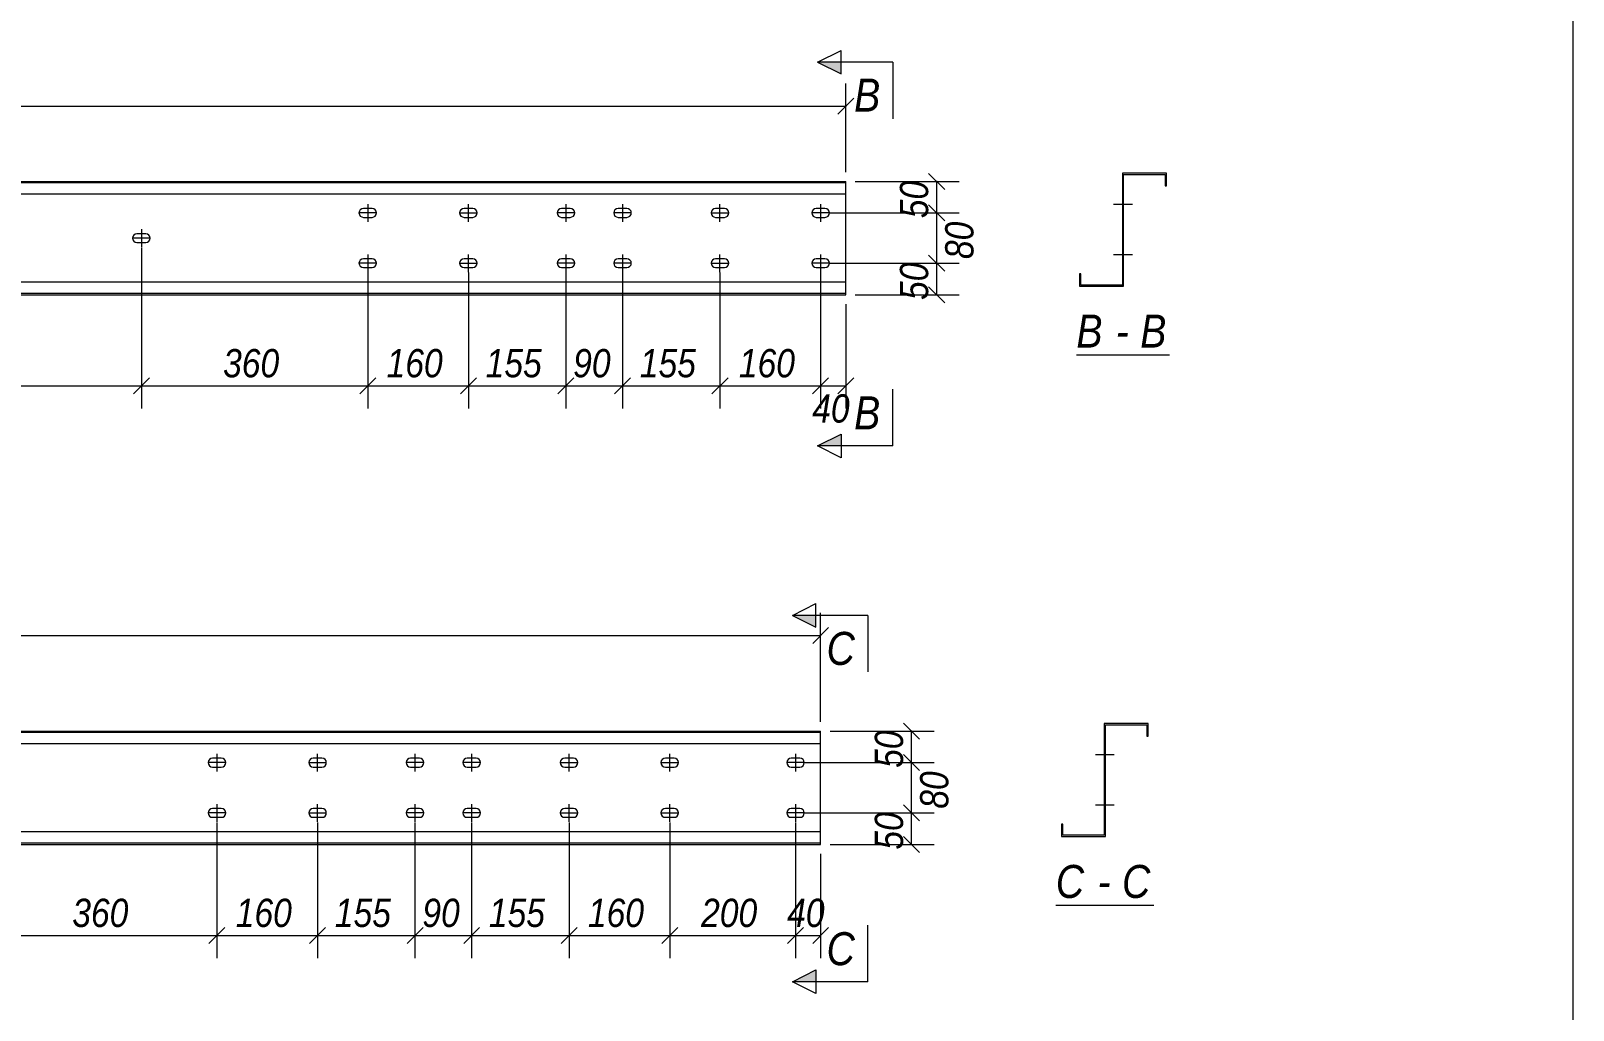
# Model space of a CAD drawing. Extents: x 857 to 4439, y -1249 to 4637.
# Drawn here: x 1879.3 to 2042.8, y 4430.9 to 4534.7 of the extents above; entities that cross this region are included whole.
import ezdxf

# ---------------------------------------------------------------- set-up
doc = ezdxf.new("R2010")
doc.units = 0
doc.header["$LTSCALE"] = 1000
doc.header["$MEASUREMENT"] = 0
doc.linetypes.add('XKITLINE00', pattern=[0])
doc.linetypes.add('XKITLINE02', pattern=[4, 2, -2])
for name, color, linetype, lineweight in [('Bolt', 7, 'Continuous', 0), ('DrawingSheet', 5, 'Continuous', 0), ('OtherObjectType', 1, 'Continuous', 0), ('Part', 2, 'Continuous', 0), ('Section', 6, 'Continuous', 0), ('Z-DIMENSIONS', 1, 'Continuous', 0)]:
    doc.layers.add(name, color=color, linetype=linetype, lineweight=lineweight)
doc.styles.add('Arial Italic', font='ariali.ttf')

# ---------------------------------------------------------------- blocks, each defined once
blk = doc.blocks.new('屋面檩条A区二')
at = {"layer": 'Section'}
for points in [[(511.39, 307.92), (508.89, 309.17), (511.39, 309.17)], [(511.39, 268.48), (508.89, 268.48), (511.39, 269.73)], [(508.73, 249.26), (506.23, 250.51), (508.73, 250.51)], [(508.73, 211.67), (506.23, 211.67), (508.73, 212.92)]]:
    blk.add_hatch(color=1, dxfattribs=at).paths.add_polyline_path(points, flags=17)
at = {"layer": 'Bolt', "color": 3, "linetype": 'XKITLINE00', "lineweight": 0}
for p, q in [((541.35, 294.53), (541.22, 294.53)), ((460.33, 293.36), (460.29, 293.18)), ((460.29, 293.18), (460.29, 293.18)), ((460.29, 293.18), (460.33, 293)), ((462.16, 293.18), (460.29, 293.18)), ((460.43, 293.51), (460.33, 293.36)), ((460.33, 293), (460.43, 292.85)), ((460.58, 293.61), (460.43, 293.51)), ((460.43, 292.85), (460.58, 292.75)), ((460.76, 293.65), (460.58, 293.61)), ((460.58, 292.75), (460.76, 292.71)), ((461.69, 293.65), (460.76, 293.65)), ((460.76, 292.71), (461.69, 292.71)), ((461.23, 294.11), (461.23, 292.25)), ((461.87, 293.61), (461.69, 293.65)), ((461.69, 292.71), (461.87, 292.75)), ((462.02, 293.51), (461.87, 293.61)), ((461.87, 292.75), (462.02, 292.85)), ((462.13, 293.36), (462.02, 293.51)), ((462.02, 292.85), (462.13, 293)), ((462.16, 293.18), (462.13, 293.36)), ((462.13, 293), (462.16, 293.18)), ((462.16, 293.18), (462.16, 293.18)), ((471, 293.36), (470.96, 293.18)), ((470.96, 293.18), (470.96, 293.18)), ((470.96, 293.18), (471, 293)), ((470.96, 293.18), (472.83, 293.18)), ((471.1, 293.51), (471, 293.36)), ((471, 293), (471.1, 292.85)), ((471.25, 293.61), (471.1, 293.51)), ((471.1, 292.85), (471.25, 292.75)), ((471.43, 293.65), (471.25, 293.61)), ((471.25, 292.75), (471.43, 292.71)), ((472.36, 293.65), (471.43, 293.65)), ((471.43, 292.71), (472.36, 292.71)), ((471.89, 292.25), (471.89, 294.11)), ((472.54, 293.61), (472.36, 293.65)), ((472.36, 292.71), (472.54, 292.75)), ((472.69, 293.51), (472.54, 293.61)), ((472.54, 292.75), (472.69, 292.85)), ((472.79, 293.36), (472.69, 293.51)), ((472.69, 292.85), (472.79, 293)), ((472.83, 293.18), (472.79, 293.36)), ((472.79, 293), (472.83, 293.18)), ((472.83, 293.18), (472.83, 293.18)), ((481.33, 293.36), (481.29, 293.18)), ((481.29, 293.18), (481.29, 293.18)), ((481.29, 293.18), (481.33, 293)), ((483.16, 293.18), (481.29, 293.18)), ((481.43, 293.51), (481.33, 293.36)), ((481.33, 293), (481.43, 292.85)), ((481.58, 293.61), (481.43, 293.51)), ((481.43, 292.85), (481.58, 292.75)), ((481.76, 293.65), (481.58, 293.61)), ((481.58, 292.75), (481.76, 292.71)), ((482.69, 293.65), (481.76, 293.65)), ((481.76, 292.71), (482.69, 292.71)), ((482.23, 294.11), (482.23, 292.25)), ((482.87, 293.61), (482.69, 293.65)), ((482.69, 292.71), (482.87, 292.75)), ((483.02, 293.51), (482.87, 293.61)), ((482.87, 292.75), (483.02, 292.85)), ((483.13, 293.36), (483.02, 293.51)), ((483.02, 292.85), (483.13, 293)), ((483.16, 293.18), (483.13, 293.36)), ((483.13, 293), (483.16, 293.18)), ((483.16, 293.18), (483.16, 293.18)), ((487.33, 293.36), (487.29, 293.18)), ((487.29, 293.18), (487.29, 293.18)), ((487.29, 293.18), (487.33, 293)), ((489.16, 293.18), (487.29, 293.18)), ((487.43, 293.51), (487.33, 293.36)), ((487.33, 293), (487.43, 292.85)), ((487.58, 293.61), (487.43, 293.51)), ((487.43, 292.85), (487.58, 292.75)), ((487.76, 293.65), (487.58, 293.61)), ((487.58, 292.75), (487.76, 292.71)), ((488.69, 293.65), (487.76, 293.65)), ((487.76, 292.71), (488.69, 292.71)), ((488.23, 294.11), (488.23, 292.25)), ((488.87, 293.61), (488.69, 293.65)), ((488.69, 292.71), (488.87, 292.75)), ((489.02, 293.51), (488.87, 293.61)), ((488.87, 292.75), (489.02, 292.85)), ((489.13, 293.36), (489.02, 293.51)), ((489.02, 292.85), (489.13, 293)), ((489.16, 293.18), (489.13, 293.36)), ((489.13, 293), (489.16, 293.18)), ((489.16, 293.18), (489.16, 293.18)), ((497.66, 293.36), (497.63, 293.18)), ((497.63, 293.18), (497.63, 293.18)), ((497.63, 293.18), (497.66, 293)), ((497.63, 293.18), (499.49, 293.18)), ((497.76, 293.51), (497.66, 293.36)), ((497.66, 293), (497.76, 292.85)), ((497.92, 293.61), (497.76, 293.51)), ((497.76, 292.85), (497.92, 292.75)), ((498.09, 293.65), (497.92, 293.61)), ((497.92, 292.75), (498.09, 292.71)), ((499.03, 293.65), (498.09, 293.65)), ((498.09, 292.71), (499.03, 292.71)), ((498.56, 292.25), (498.56, 294.11)), ((499.21, 293.61), (499.03, 293.65)), ((499.03, 292.71), (499.21, 292.75)), ((499.36, 293.51), (499.21, 293.61)), ((499.21, 292.75), (499.36, 292.85)), ((499.46, 293.36), (499.36, 293.51)), ((499.36, 292.85), (499.46, 293)), ((499.49, 293.18), (499.46, 293.36)), ((499.46, 293), (499.49, 293.18)), ((499.49, 293.18), (499.49, 293.18)), ((508.33, 293.36), (508.29, 293.18)), ((508.29, 293.18), (508.29, 293.18)), ((508.29, 293.18), (508.33, 293)), ((510.16, 293.18), (508.29, 293.18)), ((508.43, 293.51), (508.33, 293.36)), ((508.33, 293), (508.43, 292.85)), ((508.58, 293.61), (508.43, 293.51)), ((508.43, 292.85), (508.58, 292.75)), ((508.76, 293.65), (508.58, 293.61)), ((508.58, 292.75), (508.76, 292.71)), ((509.69, 293.65), (508.76, 293.65)), ((508.76, 292.71), (509.69, 292.71)), ((509.23, 294.11), (509.23, 292.25)), ((509.87, 293.61), (509.69, 293.65)), ((509.69, 292.71), (509.87, 292.75)), ((510.02, 293.51), (509.87, 293.61)), ((509.87, 292.75), (510.02, 292.85)), ((510.13, 293.36), (510.02, 293.51)), ((510.02, 292.85), (510.13, 293)), ((510.16, 293.18), (510.13, 293.36)), ((510.13, 293), (510.16, 293.18)), ((510.16, 293.18), (510.16, 293.18)), ((542.28, 294.06), (540.28, 294.06)), ((541.35, 293.6), (541.22, 293.6)), ((437.23, 291.45), (437.23, 289.58)), ((436.33, 290.69), (436.29, 290.51)), ((436.29, 290.51), (436.29, 290.51)), ((436.29, 290.51), (436.33, 290.33)), ((438.16, 290.51), (436.29, 290.51)), ((436.43, 290.84), (436.33, 290.69)), ((436.33, 290.33), (436.43, 290.18)), ((436.58, 290.94), (436.43, 290.84)), ((436.43, 290.18), (436.58, 290.08)), ((436.76, 290.98), (436.58, 290.94)), ((436.58, 290.08), (436.76, 290.05)), ((437.69, 290.98), (436.76, 290.98)), ((436.76, 290.05), (437.69, 290.05)), ((437.87, 290.94), (437.69, 290.98)), ((437.69, 290.05), (437.87, 290.08)), ((438.02, 290.84), (437.87, 290.94)), ((437.87, 290.08), (438.02, 290.18)), ((438.13, 290.69), (438.02, 290.84)), ((438.02, 290.18), (438.13, 290.33)), ((438.16, 290.51), (438.13, 290.69)), ((438.13, 290.33), (438.16, 290.51)), ((438.16, 290.51), (438.16, 290.51)), ((460.33, 288.03), (460.29, 287.85)), ((460.29, 287.85), (460.29, 287.85)), ((460.29, 287.85), (460.33, 287.67)), ((462.16, 287.85), (460.29, 287.85)), ((460.43, 288.18), (460.33, 288.03)), ((460.58, 288.28), (460.43, 288.18)), ((460.76, 288.31), (460.58, 288.28)), ((461.69, 288.31), (460.76, 288.31)), ((461.23, 288.78), (461.23, 286.91)), ((461.87, 288.28), (461.69, 288.31)), ((462.02, 288.18), (461.87, 288.28)), ((462.13, 288.03), (462.02, 288.18)), ((462.16, 287.85), (462.13, 288.03)), ((462.13, 287.67), (462.16, 287.85)), ((462.16, 287.85), (462.16, 287.85)), ((471, 288.03), (470.96, 287.85)), ((470.96, 287.85), (470.96, 287.85)), ((470.96, 287.85), (471, 287.67)), ((470.96, 287.85), (472.83, 287.85)), ((471.1, 288.18), (471, 288.03)), ((471.25, 288.28), (471.1, 288.18)), ((471.43, 288.31), (471.25, 288.28)), ((472.36, 288.31), (471.43, 288.31)), ((471.89, 286.91), (471.89, 288.78)), ((472.54, 288.28), (472.36, 288.31)), ((472.69, 288.18), (472.54, 288.28)), ((472.79, 288.03), (472.69, 288.18)), ((472.83, 287.85), (472.79, 288.03)), ((472.79, 287.67), (472.83, 287.85)), ((472.83, 287.85), (472.83, 287.85)), ((481.33, 288.02), (481.29, 287.85)), ((481.29, 287.85), (481.29, 287.85)), ((481.29, 287.85), (481.33, 287.67)), ((483.16, 287.85), (481.29, 287.85)), ((481.43, 288.18), (481.33, 288.02)), ((481.58, 288.28), (481.43, 288.18)), ((481.76, 288.31), (481.58, 288.28)), ((482.69, 288.31), (481.76, 288.31)), ((482.23, 288.78), (482.23, 286.91)), ((482.87, 288.28), (482.69, 288.31)), ((483.02, 288.18), (482.87, 288.28)), ((483.13, 288.02), (483.02, 288.18)), ((483.16, 287.85), (483.13, 288.02)), ((483.13, 287.67), (483.16, 287.85)), ((483.16, 287.85), (483.16, 287.85)), ((487.33, 288.02), (487.29, 287.85)), ((487.29, 287.85), (487.29, 287.85)), ((487.29, 287.85), (487.33, 287.67)), ((489.16, 287.85), (487.29, 287.85)), ((487.43, 288.18), (487.33, 288.02)), ((487.58, 288.28), (487.43, 288.18)), ((487.76, 288.31), (487.58, 288.28)), ((488.69, 288.31), (487.76, 288.31)), ((488.23, 288.78), (488.23, 286.91)), ((488.87, 288.28), (488.69, 288.31)), ((489.02, 288.18), (488.87, 288.28)), ((489.13, 288.02), (489.02, 288.18)), ((489.16, 287.85), (489.13, 288.02)), ((489.13, 287.67), (489.16, 287.85)), ((489.16, 287.85), (489.16, 287.85)), ((497.66, 288.03), (497.63, 287.85)), ((497.63, 287.85), (497.63, 287.85)), ((497.63, 287.85), (497.66, 287.67)), ((497.63, 287.85), (499.49, 287.85)), ((497.76, 288.18), (497.66, 288.03)), ((497.92, 288.28), (497.76, 288.18)), ((498.09, 288.31), (497.92, 288.28)), ((499.03, 288.31), (498.09, 288.31)), ((498.56, 286.91), (498.56, 288.78)), ((499.21, 288.28), (499.03, 288.31)), ((499.36, 288.18), (499.21, 288.28)), ((499.46, 288.03), (499.36, 288.18)), ((499.49, 287.85), (499.46, 288.03)), ((499.46, 287.67), (499.49, 287.85)), ((499.49, 287.85), (499.49, 287.85)), ((508.33, 288.03), (508.29, 287.85)), ((508.29, 287.85), (508.29, 287.85)), ((508.29, 287.85), (508.33, 287.67)), ((510.16, 287.85), (508.29, 287.85)), ((508.43, 288.18), (508.33, 288.03)), ((508.58, 288.28), (508.43, 288.18)), ((508.76, 288.31), (508.58, 288.28)), ((509.69, 288.31), (508.76, 288.31)), ((509.23, 288.78), (509.23, 286.91)), ((509.87, 288.28), (509.69, 288.31)), ((510.02, 288.18), (509.87, 288.28)), ((510.13, 288.03), (510.02, 288.18)), ((510.16, 287.85), (510.13, 288.03)), ((510.13, 287.67), (510.16, 287.85)), ((510.16, 287.85), (510.16, 287.85)), ((542.28, 288.73), (540.28, 288.73)), ((541.35, 289.2), (541.22, 289.2)), ((541.35, 288.26), (541.22, 288.26)), ((460.33, 287.67), (460.43, 287.52)), ((460.43, 287.52), (460.58, 287.42)), ((460.58, 287.42), (460.76, 287.38)), ((460.76, 287.38), (461.69, 287.38)), ((461.69, 287.38), (461.87, 287.42)), ((461.87, 287.42), (462.02, 287.52)), ((462.02, 287.52), (462.13, 287.67)), ((471, 287.67), (471.1, 287.52)), ((471.1, 287.52), (471.25, 287.42)), ((471.25, 287.42), (471.43, 287.38)), ((471.43, 287.38), (472.36, 287.38)), ((472.36, 287.38), (472.54, 287.42)), ((472.54, 287.42), (472.69, 287.52)), ((472.69, 287.52), (472.79, 287.67)), ((481.33, 287.67), (481.43, 287.52)), ((481.43, 287.52), (481.58, 287.42)), ((481.58, 287.42), (481.76, 287.38)), ((481.76, 287.38), (482.69, 287.38)), ((482.69, 287.38), (482.87, 287.42)), ((482.87, 287.42), (483.02, 287.52)), ((483.02, 287.52), (483.13, 287.67)), ((487.33, 287.67), (487.43, 287.52)), ((487.43, 287.52), (487.58, 287.42)), ((487.58, 287.42), (487.76, 287.38)), ((487.76, 287.38), (488.69, 287.38)), ((488.69, 287.38), (488.87, 287.42)), ((488.87, 287.42), (489.02, 287.52)), ((489.02, 287.52), (489.13, 287.67)), ((497.66, 287.67), (497.76, 287.52)), ((497.76, 287.52), (497.92, 287.42)), ((497.92, 287.42), (498.09, 287.38)), ((498.09, 287.38), (499.03, 287.38)), ((499.03, 287.38), (499.21, 287.42)), ((499.21, 287.42), (499.36, 287.52)), ((499.36, 287.52), (499.46, 287.67)), ((508.33, 287.67), (508.43, 287.52)), ((508.43, 287.52), (508.58, 287.42)), ((508.58, 287.42), (508.76, 287.38)), ((508.76, 287.38), (509.69, 287.38)), ((509.69, 287.38), (509.87, 287.42)), ((509.87, 287.42), (510.02, 287.52)), ((510.02, 287.52), (510.13, 287.67)), ((445.23, 235.83), (445.23, 233.96)), ((455.9, 233.96), (455.9, 235.83)), ((466.23, 235.83), (466.23, 233.96)), ((472.23, 235.83), (472.23, 233.96)), ((482.57, 233.96), (482.57, 235.83)), ((493.23, 233.96), (493.23, 235.83)), ((506.57, 235.83), (506.57, 233.96)), ((540.35, 235.72), (538.35, 235.72)), ((539.42, 236.19), (539.29, 236.19)), ((444.34, 235.08), (444.3, 234.9)), ((444.3, 234.9), (444.3, 234.9)), ((444.3, 234.9), (444.34, 234.72)), ((446.17, 234.9), (444.3, 234.9)), ((444.44, 235.23), (444.34, 235.08)), ((444.34, 234.72), (444.44, 234.57)), ((444.59, 235.33), (444.44, 235.23)), ((444.44, 234.57), (444.59, 234.47)), ((444.77, 235.36), (444.59, 235.33)), ((444.59, 234.47), (444.77, 234.43)), ((445.7, 235.36), (444.77, 235.36)), ((444.77, 234.43), (445.7, 234.43)), ((445.88, 235.33), (445.7, 235.36)), ((445.7, 234.43), (445.88, 234.47)), ((446.03, 235.23), (445.88, 235.33)), ((445.88, 234.47), (446.03, 234.57)), ((446.13, 235.08), (446.03, 235.23)), ((446.03, 234.57), (446.13, 234.72)), ((446.17, 234.9), (446.13, 235.08)), ((446.13, 234.72), (446.17, 234.9)), ((446.17, 234.9), (446.17, 234.9)), ((455, 235.08), (454.97, 234.9)), ((454.97, 234.9), (454.97, 234.9)), ((454.97, 234.9), (455, 234.72)), ((454.97, 234.9), (456.83, 234.9)), ((455.1, 235.23), (455, 235.08)), ((455, 234.72), (455.1, 234.57)), ((455.26, 235.33), (455.1, 235.23)), ((455.1, 234.57), (455.26, 234.47)), ((455.43, 235.36), (455.26, 235.33)), ((455.26, 234.47), (455.43, 234.43)), ((456.37, 235.36), (455.43, 235.36)), ((455.43, 234.43), (456.37, 234.43)), ((456.55, 235.33), (456.37, 235.36)), ((456.37, 234.43), (456.55, 234.47)), ((456.7, 235.23), (456.55, 235.33)), ((456.55, 234.47), (456.7, 234.57)), ((456.8, 235.08), (456.7, 235.23)), ((456.7, 234.57), (456.8, 234.72)), ((456.83, 234.9), (456.8, 235.08)), ((456.8, 234.72), (456.83, 234.9)), ((456.83, 234.9), (456.83, 234.9)), ((465.34, 235.08), (465.3, 234.9)), ((465.3, 234.9), (465.3, 234.9)), ((465.3, 234.9), (465.34, 234.72)), ((467.17, 234.9), (465.3, 234.9)), ((465.44, 235.23), (465.34, 235.08)), ((465.34, 234.72), (465.44, 234.57)), ((465.59, 235.33), (465.44, 235.23)), ((465.44, 234.57), (465.59, 234.47)), ((465.77, 235.36), (465.59, 235.33)), ((465.59, 234.47), (465.77, 234.43)), ((466.7, 235.36), (465.77, 235.36)), ((465.77, 234.43), (466.7, 234.43)), ((466.88, 235.33), (466.7, 235.36)), ((466.7, 234.43), (466.88, 234.47)), ((467.03, 235.23), (466.88, 235.33)), ((466.88, 234.47), (467.03, 234.57)), ((467.13, 235.08), (467.03, 235.23)), ((467.03, 234.57), (467.13, 234.72)), ((467.17, 234.9), (467.13, 235.08)), ((467.13, 234.72), (467.17, 234.9)), ((467.17, 234.9), (467.17, 234.9)), ((471.34, 235.08), (471.3, 234.9)), ((471.3, 234.9), (471.3, 234.9)), ((471.3, 234.9), (471.34, 234.72)), ((473.17, 234.9), (471.3, 234.9)), ((471.44, 235.23), (471.34, 235.08)), ((471.34, 234.72), (471.44, 234.57)), ((471.59, 235.33), (471.44, 235.23)), ((471.44, 234.57), (471.59, 234.47)), ((471.77, 235.36), (471.59, 235.33)), ((471.59, 234.47), (471.77, 234.43)), ((472.7, 235.36), (471.77, 235.36)), ((471.77, 234.43), (472.7, 234.43)), ((472.88, 235.33), (472.7, 235.36)), ((472.7, 234.43), (472.88, 234.47)), ((473.03, 235.23), (472.88, 235.33)), ((472.88, 234.47), (473.03, 234.57)), ((473.13, 235.08), (473.03, 235.23)), ((473.03, 234.57), (473.13, 234.72)), ((473.17, 234.9), (473.13, 235.08)), ((473.13, 234.72), (473.17, 234.9)), ((473.17, 234.9), (473.17, 234.9)), ((481.67, 235.08), (481.63, 234.9)), ((481.63, 234.9), (481.63, 234.9)), ((481.63, 234.9), (481.67, 234.72)), ((481.63, 234.9), (483.5, 234.9)), ((481.77, 235.23), (481.67, 235.08)), ((481.67, 234.72), (481.77, 234.57)), ((481.92, 235.33), (481.77, 235.23)), ((481.77, 234.57), (481.92, 234.47)), ((482.1, 235.36), (481.92, 235.33)), ((481.92, 234.47), (482.1, 234.43)), ((483.03, 235.36), (482.1, 235.36)), ((482.1, 234.43), (483.03, 234.43)), ((483.21, 235.33), (483.03, 235.36)), ((483.03, 234.43), (483.21, 234.47)), ((483.36, 235.23), (483.21, 235.33)), ((483.21, 234.47), (483.36, 234.57)), ((483.46, 235.08), (483.36, 235.23)), ((483.36, 234.57), (483.46, 234.72)), ((483.5, 234.9), (483.46, 235.08)), ((483.46, 234.72), (483.5, 234.9)), ((483.5, 234.9), (483.5, 234.9)), ((492.34, 235.08), (492.3, 234.9)), ((492.3, 234.9), (492.3, 234.9)), ((492.3, 234.9), (492.34, 234.72)), ((492.3, 234.9), (494.17, 234.9)), ((492.44, 235.23), (492.34, 235.08)), ((492.34, 234.72), (492.44, 234.57)), ((492.59, 235.33), (492.44, 235.23)), ((492.44, 234.57), (492.59, 234.47)), ((492.77, 235.36), (492.59, 235.33)), ((492.59, 234.47), (492.77, 234.43)), ((493.7, 235.36), (492.77, 235.36)), ((492.77, 234.43), (493.7, 234.43)), ((493.88, 235.33), (493.7, 235.36)), ((493.7, 234.43), (493.88, 234.47)), ((494.03, 235.23), (493.88, 235.33)), ((493.88, 234.47), (494.03, 234.57)), ((494.13, 235.08), (494.03, 235.23)), ((494.03, 234.57), (494.13, 234.72)), ((494.17, 234.9), (494.13, 235.08)), ((494.13, 234.72), (494.17, 234.9)), ((494.17, 234.9), (494.17, 234.9)), ((505.67, 235.08), (505.63, 234.9)), ((505.63, 234.9), (505.63, 234.9)), ((505.63, 234.9), (505.67, 234.72)), ((507.5, 234.9), (505.63, 234.9)), ((505.77, 235.23), (505.67, 235.08)), ((505.67, 234.72), (505.77, 234.57)), ((505.92, 235.33), (505.77, 235.23)), ((505.77, 234.57), (505.92, 234.47)), ((506.1, 235.36), (505.92, 235.33)), ((505.92, 234.47), (506.1, 234.43)), ((507.03, 235.36), (506.1, 235.36)), ((506.1, 234.43), (507.03, 234.43)), ((507.21, 235.33), (507.03, 235.36)), ((507.03, 234.43), (507.21, 234.47)), ((507.36, 235.23), (507.21, 235.33)), ((507.21, 234.47), (507.36, 234.57)), ((507.46, 235.08), (507.36, 235.23)), ((507.36, 234.57), (507.46, 234.72)), ((507.5, 234.9), (507.46, 235.08)), ((507.46, 234.72), (507.5, 234.9)), ((507.5, 234.9), (507.5, 234.9)), ((539.42, 235.25), (539.29, 235.25)), ((539.42, 230.85), (539.29, 230.85)), ((444.34, 229.74), (444.3, 229.56)), ((444.3, 229.56), (444.3, 229.56)), ((444.3, 229.56), (444.34, 229.39)), ((446.17, 229.56), (444.3, 229.56)), ((444.44, 229.89), (444.34, 229.74)), ((444.34, 229.39), (444.44, 229.23)), ((444.59, 230), (444.44, 229.89)), ((444.44, 229.23), (444.59, 229.13)), ((444.77, 230.03), (444.59, 230)), ((444.59, 229.13), (444.77, 229.1)), ((445.7, 230.03), (444.77, 230.03)), ((444.77, 229.1), (445.7, 229.1)), ((445.23, 230.5), (445.23, 228.63)), ((445.88, 230), (445.7, 230.03)), ((445.7, 229.1), (445.88, 229.13)), ((446.03, 229.89), (445.88, 230)), ((445.88, 229.13), (446.03, 229.23)), ((446.13, 229.74), (446.03, 229.89)), ((446.03, 229.23), (446.13, 229.39)), ((446.17, 229.56), (446.13, 229.74)), ((446.13, 229.39), (446.17, 229.56)), ((446.17, 229.56), (446.17, 229.56)), ((455, 229.74), (454.97, 229.56)), ((454.97, 229.56), (454.97, 229.56)), ((454.97, 229.56), (455, 229.39)), ((454.97, 229.56), (456.83, 229.56)), ((455.1, 229.89), (455, 229.74)), ((455, 229.39), (455.1, 229.23)), ((455.26, 230), (455.1, 229.89)), ((455.1, 229.23), (455.26, 229.13)), ((455.43, 230.03), (455.26, 230)), ((455.26, 229.13), (455.43, 229.1)), ((456.37, 230.03), (455.43, 230.03)), ((455.43, 229.1), (456.37, 229.1)), ((455.9, 228.63), (455.9, 230.5)), ((456.55, 230), (456.37, 230.03)), ((456.37, 229.1), (456.55, 229.13)), ((456.7, 229.89), (456.55, 230)), ((456.55, 229.13), (456.7, 229.23)), ((456.8, 229.74), (456.7, 229.89)), ((456.7, 229.23), (456.8, 229.39)), ((456.83, 229.56), (456.8, 229.74)), ((456.8, 229.39), (456.83, 229.56)), ((456.83, 229.56), (456.83, 229.56)), ((465.34, 229.74), (465.3, 229.56)), ((465.3, 229.56), (465.3, 229.56)), ((465.3, 229.56), (465.34, 229.38)), ((467.17, 229.56), (465.3, 229.56)), ((465.44, 229.89), (465.34, 229.74)), ((465.34, 229.38), (465.44, 229.23)), ((465.59, 229.99), (465.44, 229.89)), ((465.44, 229.23), (465.59, 229.13)), ((465.77, 230.03), (465.59, 229.99)), ((465.59, 229.13), (465.77, 229.1)), ((466.7, 230.03), (465.77, 230.03)), ((465.77, 229.1), (466.7, 229.1)), ((466.23, 230.5), (466.23, 228.63)), ((466.88, 229.99), (466.7, 230.03)), ((466.7, 229.1), (466.88, 229.13)), ((467.03, 229.89), (466.88, 229.99)), ((466.88, 229.13), (467.03, 229.23)), ((467.13, 229.74), (467.03, 229.89)), ((467.03, 229.23), (467.13, 229.38)), ((467.17, 229.56), (467.13, 229.74)), ((467.13, 229.38), (467.17, 229.56)), ((467.17, 229.56), (467.17, 229.56)), ((471.34, 229.74), (471.3, 229.56)), ((471.3, 229.56), (471.3, 229.56)), ((471.3, 229.56), (471.34, 229.38)), ((473.17, 229.56), (471.3, 229.56)), ((471.44, 229.89), (471.34, 229.74)), ((471.34, 229.38), (471.44, 229.23)), ((471.59, 229.99), (471.44, 229.89)), ((471.44, 229.23), (471.59, 229.13)), ((471.77, 230.03), (471.59, 229.99)), ((471.59, 229.13), (471.77, 229.1)), ((472.7, 230.03), (471.77, 230.03)), ((471.77, 229.1), (472.7, 229.1)), ((472.23, 230.5), (472.23, 228.63)), ((472.88, 229.99), (472.7, 230.03)), ((472.7, 229.1), (472.88, 229.13)), ((473.03, 229.89), (472.88, 229.99)), ((472.88, 229.13), (473.03, 229.23)), ((473.13, 229.74), (473.03, 229.89)), ((473.03, 229.23), (473.13, 229.38)), ((473.17, 229.56), (473.13, 229.74)), ((473.13, 229.38), (473.17, 229.56)), ((473.17, 229.56), (473.17, 229.56)), ((481.67, 229.74), (481.63, 229.56)), ((481.63, 229.56), (481.63, 229.56)), ((481.63, 229.56), (481.67, 229.39)), ((481.63, 229.56), (483.5, 229.56)), ((481.77, 229.89), (481.67, 229.74)), ((481.67, 229.39), (481.77, 229.23)), ((481.92, 230), (481.77, 229.89)), ((481.77, 229.23), (481.92, 229.13)), ((482.1, 230.03), (481.92, 230)), ((481.92, 229.13), (482.1, 229.1)), ((483.03, 230.03), (482.1, 230.03)), ((482.1, 229.1), (483.03, 229.1)), ((482.57, 228.63), (482.57, 230.5)), ((483.21, 230), (483.03, 230.03)), ((483.03, 229.1), (483.21, 229.13)), ((483.36, 229.89), (483.21, 230)), ((483.21, 229.13), (483.36, 229.23)), ((483.46, 229.74), (483.36, 229.89)), ((483.36, 229.23), (483.46, 229.39)), ((483.5, 229.56), (483.46, 229.74)), ((483.46, 229.39), (483.5, 229.56)), ((483.5, 229.56), (483.5, 229.56)), ((492.34, 229.74), (492.3, 229.56)), ((492.3, 229.56), (492.3, 229.56)), ((492.3, 229.56), (492.34, 229.39)), ((492.3, 229.56), (494.17, 229.56)), ((492.44, 229.89), (492.34, 229.74)), ((492.34, 229.39), (492.44, 229.23)), ((492.59, 230), (492.44, 229.89)), ((492.44, 229.23), (492.59, 229.13)), ((492.77, 230.03), (492.59, 230)), ((492.59, 229.13), (492.77, 229.1)), ((493.7, 230.03), (492.77, 230.03)), ((492.77, 229.1), (493.7, 229.1)), ((493.23, 228.63), (493.23, 230.5)), ((493.88, 230), (493.7, 230.03)), ((493.7, 229.1), (493.88, 229.13)), ((494.03, 229.89), (493.88, 230)), ((493.88, 229.13), (494.03, 229.23)), ((494.13, 229.74), (494.03, 229.89)), ((494.03, 229.23), (494.13, 229.39)), ((494.17, 229.56), (494.13, 229.74)), ((494.13, 229.39), (494.17, 229.56)), ((494.17, 229.56), (494.17, 229.56)), ((505.67, 229.74), (505.63, 229.56)), ((505.63, 229.56), (505.63, 229.56)), ((505.63, 229.56), (505.67, 229.39)), ((507.5, 229.56), (505.63, 229.56)), ((505.77, 229.89), (505.67, 229.74)), ((505.67, 229.39), (505.77, 229.23)), ((505.92, 230), (505.77, 229.89)), ((505.77, 229.23), (505.92, 229.13)), ((506.1, 230.03), (505.92, 230)), ((505.92, 229.13), (506.1, 229.1)), ((507.03, 230.03), (506.1, 230.03)), ((506.1, 229.1), (507.03, 229.1)), ((506.57, 230.5), (506.57, 228.63)), ((507.21, 230), (507.03, 230.03)), ((507.03, 229.1), (507.21, 229.13)), ((507.36, 229.89), (507.21, 230)), ((507.21, 229.13), (507.36, 229.23)), ((507.46, 229.74), (507.36, 229.89)), ((507.36, 229.23), (507.46, 229.39)), ((507.5, 229.56), (507.46, 229.74)), ((507.46, 229.39), (507.5, 229.56)), ((507.5, 229.56), (507.5, 229.56)), ((540.35, 230.39), (538.35, 230.39)), ((539.42, 229.92), (539.29, 229.92))]:
    blk.add_line(p, q, dxfattribs=at)
at = {"layer": 'DrawingSheet', "color": 5, "linetype": 'XKITLINE00', "lineweight": 0}
blk.add_line((589, 5), (589, 415), dxfattribs=at)
at = {"layer": 'OtherObjectType', "color": 1, "linetype": 'XKITLINE00', "lineweight": 0}
for p, q in [((536.34, 278.15), (546.22, 278.15)), ((534.16, 219.8), (544.55, 219.8))]:
    blk.add_line(p, q, dxfattribs=at)
at = {"layer": 'Part', "color": 2, "linetype": 'XKITLINE00', "lineweight": 0}
for p, q in [((274.09, 296.51), (511.89, 296.51)), ((511.89, 284.51), (511.89, 296.51)), ((545.88, 297.4), (541.22, 297.4)), ((541.22, 297.4), (541.22, 285.53)), ((541.35, 285.4), (541.35, 297.26)), ((541.35, 297.26), (545.75, 297.26)), ((545.75, 297.26), (545.75, 296.06)), ((545.75, 296.06), (545.88, 296.06)), ((545.88, 296.06), (545.88, 297.4)), ((536.82, 286.73), (536.68, 286.73)), ((536.68, 286.73), (536.68, 285.4)), ((536.82, 285.53), (536.82, 286.73)), ((511.89, 285.85), (274.09, 285.85)), ((274.09, 284.51), (511.89, 284.51)), ((536.68, 285.4), (541.35, 285.4)), ((541.22, 285.53), (536.82, 285.53)), ((543.95, 239.05), (539.29, 239.05)), ((539.29, 239.05), (539.29, 227.19)), ((539.42, 227.05), (539.42, 238.92)), ((539.42, 238.92), (543.82, 238.92)), ((543.82, 238.92), (543.82, 237.72)), ((543.95, 237.72), (543.95, 239.05)), ((258.1, 238.23), (509.23, 238.23)), ((509.23, 226.23), (509.23, 238.23)), ((543.82, 237.72), (543.95, 237.72)), ((509.23, 227.56), (258.1, 227.56)), ((534.89, 228.39), (534.75, 228.39)), ((534.75, 228.39), (534.75, 227.05)), ((534.89, 227.19), (534.89, 228.39)), ((258.1, 226.23), (509.23, 226.23)), ((534.75, 227.05), (539.42, 227.05)), ((539.29, 227.19), (534.89, 227.19))]:
    blk.add_line(p, q, dxfattribs=at)
at = {"layer": 'Part', "color": 7, "linetype": 'XKITLINE02', "lineweight": 0}
for p, q in [((511.89, 296.38), (274.09, 296.38)), ((511.89, 295.18), (274.09, 295.18)), ((511.89, 284.65), (274.09, 284.65)), ((509.23, 238.1), (258.1, 238.1)), ((509.23, 236.9), (258.1, 236.9)), ((509.23, 226.36), (258.1, 226.36))]:
    blk.add_line(p, q, dxfattribs=at)
at = {"layer": 'Section', "color": 1, "linetype": 'XKITLINE00', "lineweight": 0}
for p, q in [((508.89, 309.17), (511.39, 310.42)), ((508.89, 309.17), (511.39, 307.92)), ((516.89, 309.17), (508.89, 309.17)), ((511.39, 307.92), (511.39, 310.42)), ((516.89, 309.17), (516.89, 303.17)), ((516.89, 268.48), (516.89, 274.48)), ((508.89, 268.48), (511.39, 269.73)), ((511.39, 267.23), (508.89, 268.48)), ((516.89, 268.48), (508.89, 268.48)), ((511.39, 269.73), (511.39, 267.23)), ((506.23, 250.51), (508.73, 251.76)), ((506.23, 250.51), (508.73, 249.26)), ((514.23, 250.51), (506.23, 250.51)), ((508.73, 249.26), (508.73, 251.76)), ((514.23, 250.51), (514.23, 244.51)), ((514.23, 211.67), (514.23, 217.67)), ((506.23, 211.67), (508.73, 212.92)), ((508.73, 212.92), (508.73, 210.42)), ((508.73, 210.42), (506.23, 211.67)), ((514.23, 211.67), (506.23, 211.67))]:
    blk.add_line(p, q, dxfattribs=at)
at = {"layer": 'Z-DIMENSIONS', "color": 4, "linetype": 'XKITLINE00', "lineweight": 0}
for p, q in [((511.89, 297.51), (511.89, 306.89)), ((36.19, 304.49), (511.89, 304.49)), ((512.74, 305.34), (511.05, 303.65)), ((512.89, 296.51), (523.93, 296.51)), ((520.68, 297.36), (522.38, 295.66)), ((521.53, 293.18), (521.53, 296.51)), ((510.23, 293.18), (523.93, 293.18)), ((510.23, 293.18), (523.93, 293.18)), ((520.68, 294.03), (522.38, 292.33)), ((520.68, 294.03), (522.38, 292.33)), ((521.53, 287.85), (521.53, 293.18)), ((437.23, 289.51), (437.23, 272.45)), ((437.23, 289.51), (437.23, 272.45)), ((510.23, 287.85), (523.93, 287.85)), ((510.23, 287.85), (523.93, 287.85)), ((520.68, 288.7), (522.38, 287)), ((520.68, 288.7), (522.38, 287)), ((521.53, 284.51), (521.53, 287.85)), ((461.23, 286.85), (461.23, 272.45)), ((461.23, 286.85), (461.23, 272.45)), ((471.89, 286.85), (471.89, 272.45)), ((471.89, 286.85), (471.89, 272.45)), ((482.23, 286.85), (482.23, 272.45)), ((482.23, 286.85), (482.23, 272.45)), ((488.23, 286.85), (488.23, 272.45)), ((488.23, 286.85), (488.23, 272.45)), ((498.56, 286.85), (498.56, 272.45)), ((498.56, 286.85), (498.56, 272.45)), ((509.23, 286.85), (509.23, 272.45)), ((509.23, 286.85), (509.23, 272.45)), ((512.89, 284.51), (523.93, 284.51)), ((520.68, 285.36), (522.38, 283.66)), ((511.89, 283.51), (511.89, 272.45)), ((335.89, 274.85), (437.23, 274.85)), ((438.08, 275.7), (436.38, 274)), ((438.08, 275.7), (436.38, 274)), ((437.23, 274.85), (461.23, 274.85)), ((462.08, 275.7), (460.38, 274)), ((462.08, 275.7), (460.38, 274)), ((461.23, 274.85), (471.89, 274.85)), ((472.74, 275.7), (471.05, 274)), ((472.74, 275.7), (471.05, 274)), ((471.89, 274.85), (482.23, 274.85)), ((483.08, 275.7), (481.38, 274)), ((483.08, 275.7), (481.38, 274)), ((482.23, 274.85), (488.23, 274.85)), ((489.08, 275.7), (487.38, 274)), ((489.08, 275.7), (487.38, 274)), ((488.23, 274.85), (498.56, 274.85)), ((499.41, 275.7), (497.71, 274)), ((499.41, 275.7), (497.71, 274)), ((498.56, 274.85), (509.23, 274.85)), ((510.08, 275.7), (508.38, 274)), ((510.08, 275.7), (508.38, 274)), ((509.23, 274.85), (511.89, 274.85)), ((512.74, 275.7), (511.05, 274)), ((509.23, 239.23), (509.23, 250.77)), ((510.08, 249.22), (508.39, 247.52)), ((34.87, 248.37), (509.23, 248.37)), ((518.02, 239.08), (519.72, 237.38)), ((510.23, 238.23), (521.27, 238.23)), ((518.87, 234.9), (518.87, 238.23)), ((518.02, 235.75), (519.72, 234.05)), ((518.02, 235.75), (519.72, 234.05)), ((507.57, 234.9), (521.27, 234.9)), ((507.57, 234.9), (521.27, 234.9)), ((518.87, 229.56), (518.87, 234.9)), ((507.57, 229.56), (521.27, 229.56)), ((507.57, 229.56), (521.27, 229.56)), ((518.02, 230.41), (519.72, 228.72)), ((518.02, 230.41), (519.72, 228.72)), ((518.87, 226.23), (518.87, 229.56)), ((445.23, 228.56), (445.23, 214.17)), ((445.23, 228.56), (445.23, 214.17)), ((455.9, 228.56), (455.9, 214.17)), ((455.9, 228.56), (455.9, 214.17)), ((466.23, 228.56), (466.23, 214.17)), ((466.23, 228.56), (466.23, 214.17)), ((472.23, 228.56), (472.23, 214.17)), ((472.23, 228.56), (472.23, 214.17)), ((482.57, 228.56), (482.57, 214.17)), ((482.57, 228.56), (482.57, 214.17)), ((493.23, 228.56), (493.23, 214.17)), ((493.23, 228.56), (493.23, 214.17)), ((506.57, 228.56), (506.57, 214.17)), ((506.57, 228.56), (506.57, 214.17)), ((510.23, 226.23), (521.27, 226.23)), ((518.02, 227.08), (519.72, 225.38)), ((509.23, 225.23), (509.23, 214.17)), ((421.23, 216.57), (445.23, 216.57)), ((446.08, 217.42), (444.39, 215.72)), ((446.08, 217.42), (444.39, 215.72)), ((445.23, 216.57), (455.9, 216.57)), ((456.75, 217.42), (455.05, 215.72)), ((456.75, 217.42), (455.05, 215.72)), ((455.9, 216.57), (466.23, 216.57)), ((467.08, 217.42), (465.39, 215.72)), ((467.08, 217.42), (465.39, 215.72)), ((466.23, 216.57), (472.23, 216.57)), ((473.08, 217.42), (471.39, 215.72)), ((473.08, 217.42), (471.39, 215.72)), ((472.23, 216.57), (482.57, 216.57)), ((483.42, 217.42), (481.72, 215.72)), ((483.42, 217.42), (481.72, 215.72)), ((482.57, 216.57), (493.23, 216.57)), ((494.08, 217.42), (492.39, 215.72)), ((494.08, 217.42), (492.39, 215.72)), ((493.23, 216.57), (506.57, 216.57)), ((507.42, 217.42), (505.72, 215.72)), ((507.42, 217.42), (505.72, 215.72)), ((506.57, 216.57), (509.23, 216.57)), ((510.08, 217.42), (508.39, 215.72))]:
    blk.add_line(p, q, dxfattribs=at)
at = {"layer": 'Z-DIMENSIONS', "color": 3}
for p in [(511.89, 304.49), (521.53, 296.51), (521.53, 293.18), (521.53, 293.18), (521.53, 287.85), (521.53, 287.85), (521.53, 284.51), (437.23, 274.85), (437.23, 274.85), (461.23, 274.85), (461.23, 274.85), (471.89, 274.85), (471.89, 274.85), (482.23, 274.85), (482.23, 274.85), (488.23, 274.85), (488.23, 274.85), (498.56, 274.85), (498.56, 274.85), (509.23, 274.85), (509.23, 274.85), (511.89, 274.85), (509.23, 248.37), (518.87, 238.23), (518.87, 234.9), (518.87, 234.9), (518.87, 229.56), (518.87, 229.56), (518.87, 226.23), (445.23, 216.57), (445.23, 216.57), (455.9, 216.57), (455.9, 216.57), (466.23, 216.57), (466.23, 216.57), (472.23, 216.57), (472.23, 216.57), (482.57, 216.57), (482.57, 216.57), (493.23, 216.57), (493.23, 216.57), (506.57, 216.57), (506.57, 216.57), (509.23, 216.57)]:
    blk.add_point(p, dxfattribs=at)
at = {"layer": 'OtherObjectType', "color": 1, "style": 'Arial Italic', "width": 0.85}
for s, p in [('B', (536.34, 278.9)), ('B', (543.11, 278.9)), ('-', (540.51, 278.9)), ('C', (534.16, 220.55)), ('C', (541.18, 220.55)), ('-', (538.58, 220.55))]:
    blk.add_text(s, height=3.5, dxfattribs=at).set_placement(p)
at = {"layer": 'Section', "color": 3, "style": 'Arial Italic', "width": 0.85}
for s, p in [('B', (512.78, 303.92)), ('B', (512.78, 270.23)), ('C', (509.86, 245.26)), ('C', (509.86, 213.42))]:
    blk.add_text(s, height=3.5, dxfattribs=at).set_placement(p)
at = {"layer": 'Z-DIMENSIONS', "color": 3, "style": 'Arial Italic', "width": 0.85}
for s, p in [('50', (520.63, 292.62)), ('80', (525.43, 288.29)), ('50', (520.63, 283.95)), ('50', (517.97, 234.34)), ('80', (522.77, 230.01)), ('50', (517.97, 225.67))]:
    blk.add_text(s, height=3, rotation=90.0002, dxfattribs=at).set_placement(p)
for s, p in [('360', (445.89, 275.75)), ('160', (463.22, 275.75)), ('155', (473.72, 275.75)), ('90', (483, 275.75)), ('155', (490.06, 275.75)), ('160', (500.56, 275.75)), ('40', (508.34, 270.95)), ('360', (429.9, 217.47)), ('160', (447.23, 217.47)), ('155', (457.73, 217.47)), ('90', (467.01, 217.47)), ('155', (474.06, 217.47)), ('160', (484.56, 217.47)), ('200', (496.56, 217.47)), ('40', (505.68, 217.47))]:
    blk.add_text(s, height=3, dxfattribs=at).set_placement(p)

msp = doc.modelspace()

# ---------------------------------------------------------------- block references
msp.add_blockref('屋面檩条A区二', (1453.82, 4222.21))

doc.saveas('drawing.dxf')
